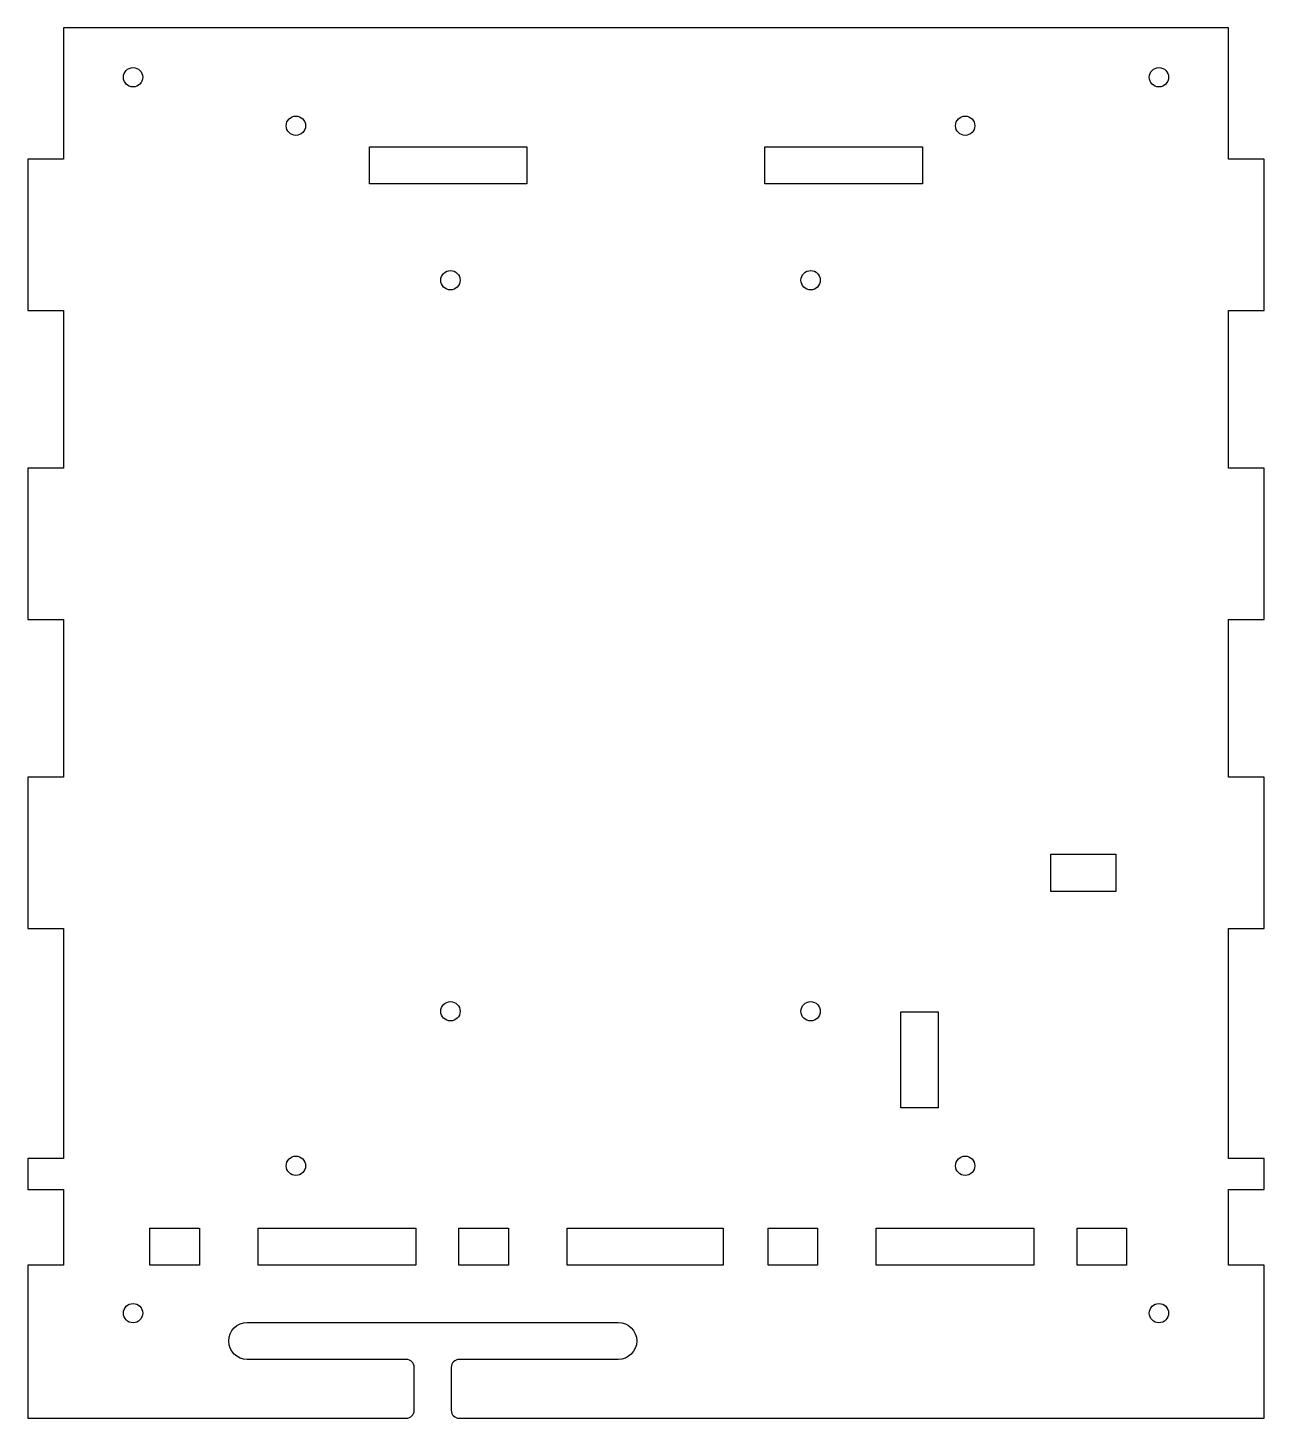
# Model space of a CAD drawing. Header units: inches. Extents: x -4 to 4, y -1 to 8.
import ezdxf

# ---------------------------------------------------------------- set-up
doc = ezdxf.new("R2010")
doc.units = ezdxf.units.IN
doc.layers.get('0').update_dxf_attribs({"linetype": 'CONTINUOUS'})

msp = doc.modelspace()

# ---------------------------------------------------------------- linework, layer by layer
msp.add_lwpolyline([(-4, 7.15), (-4, 6.17), (-3.77, 6.17), (-3.77, 5.15), (-4, 5.15), (-4, 4.17), (-3.77, 4.17), (-3.77, 3.15), (-4, 3.15), (-4, 2.17), (-3.77, 2.17), (-3.77, 0.68), (-4, 0.68), (-4, 0.48), (-3.77, 0.48), (-3.77, -0.01), (-4, -0.01), (-4, -1), (-1.55, -1, 0.414214), (-1.5, -0.95), (-1.5, -0.67, 0.414214), (-1.55, -0.62), (-2.58, -0.62, -1), (-2.58, -0.38), (-0.18, -0.38, -1), (-0.18, -0.62), (-1.21, -0.62, 0.414214), (-1.26, -0.67), (-1.26, -0.95, 0.414214), (-1.21, -1), (4, -1), (4, -0.01), (3.77, -0.01), (3.77, 0.48), (4, 0.48), (4, 0.68), (3.77, 0.68), (3.77, 2.17), (4, 2.17), (4, 3.15), (3.77, 3.15), (3.77, 4.17), (4, 4.17), (4, 5.15), (3.77, 5.15), (3.77, 6.17), (4, 6.17), (4, 7.15), (3.77, 7.15), (3.77, 8), (-3.77, 8), (-3.77, 7.15)], format="xyb", close=True)
for points in [[(-0.77, 6.989), (-1.79, 6.989), (-1.79, 7.229), (-0.77, 7.229)], [(0.77, 6.989), (0.77, 7.229), (1.79, 7.229), (1.79, 6.989)], [(3.04, 2.65), (3.04, 2.41), (2.62, 2.41), (2.62, 2.65)], [(1.89, 1.01), (1.65, 1.01), (1.65, 1.63), (1.89, 1.63)], [(-3.21, 0.23), (-2.89, 0.23), (-2.89, -0.01), (-3.21, -0.01)], [(-2.51, 0.23), (-1.49, 0.23), (-1.49, -0.01), (-2.51, -0.01)], [(-1.21, 0.23), (-0.89, 0.23), (-0.89, -0.01), (-1.21, -0.01)], [(-0.51, 0.23), (0.5, 0.23), (0.5, -0.01), (-0.51, -0.01)], [(0.79, 0.23), (1.11, 0.23), (1.11, -0.01), (0.79, -0.01)], [(1.49, 0.23), (2.51, 0.23), (2.51, -0.01), (1.49, -0.01)], [(2.79, 0.23), (3.11, 0.23), (3.11, -0.01), (2.79, -0.01)]]:
    msp.add_lwpolyline(points, close=True)
for centre in [(-3.319, 7.68), (3.319, 7.68), (-2.2654, 7.3661), (2.0654, 7.3661), (-1.2654, 6.3661), (1.0654, 6.3661), (-1.2654, 1.6339), (1.0654, 1.6339), (-2.2654, 0.6339), (2.0654, 0.6339), (-3.319, -0.32), (3.319, -0.32)]:
    msp.add_circle(centre, 0.0625)

doc.saveas('drawing.dxf')
